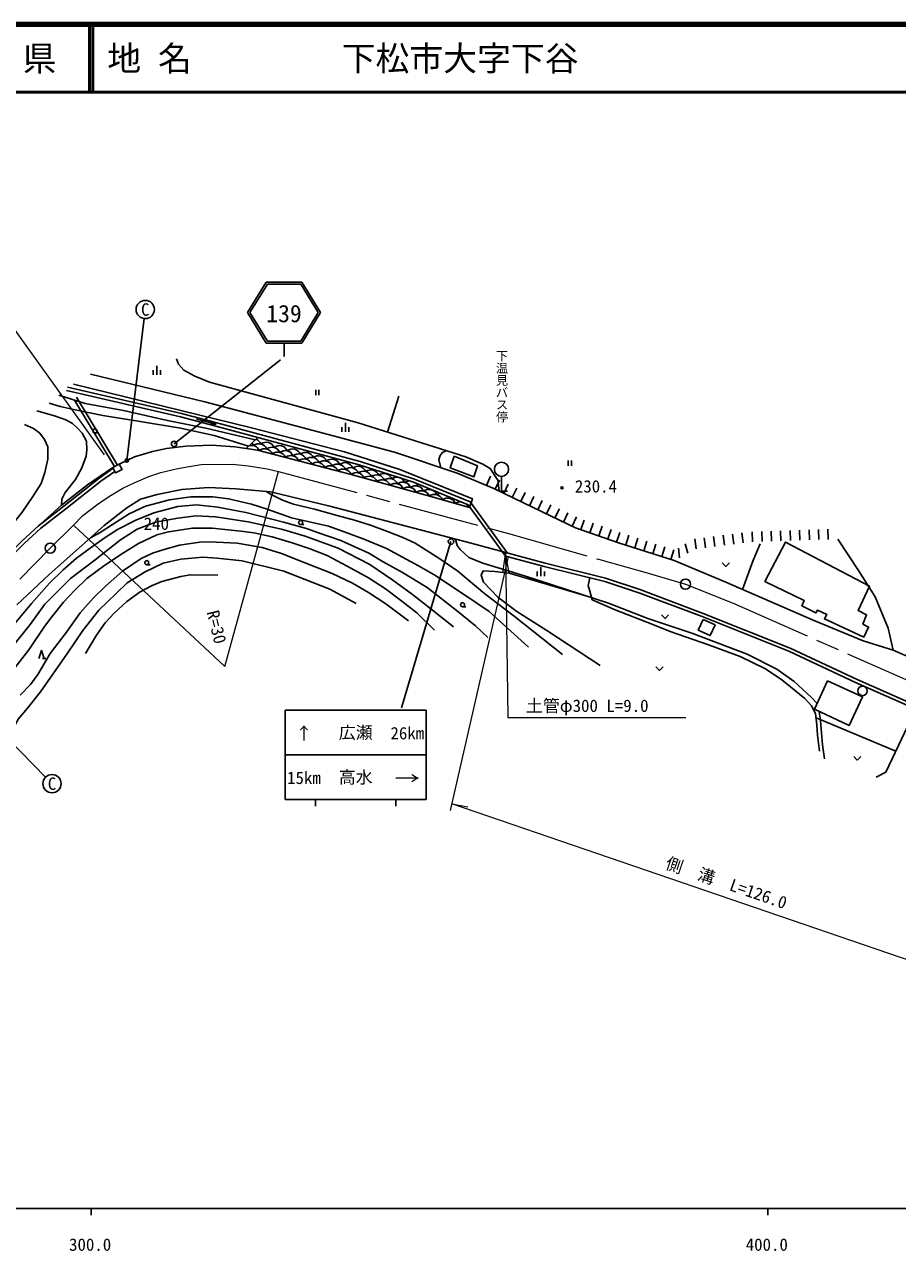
# Model space of a CAD drawing. Units: millimetres, scale not verified. Extents: x 40000 to 680000, y 20000 to 380000.
# Drawn here: x 358158 to 487148, y 198357 to 380000 of the extents above; entities that cross this region are included whole.
import ezdxf
from ezdxf.enums import TextEntityAlignment as Align

# ---------------------------------------------------------------- set-up
doc = ezdxf.new("R2010")
doc.units = ezdxf.units.MM
doc.header["$LTSCALE"] = 1000
doc.linetypes.add('CHAIN', pattern=[18.5, 12, -1.5, 3.5, -1.5])
for name, color, linetype, lineweight in [('M-BGD', 7, 'Continuous', 25), ('M-BGD-EXST', 7, 'Continuous', 25), ('M-BMK', 2, 'CHAIN', 13), ('M-BMK-SRVR', 3, 'Continuous', 25), ('M-STR-HTXT', 7, 'Continuous', 13), ('M-STR-STRC', 7, 'Continuous', 25), ('M-TTL', 2, 'Continuous', 140), ('M-TTL-BAND', 7, 'Continuous', 25), ('M-TTL-LINE', 7, 'Continuous', 50)]:
    doc.layers.add(name, color=color, linetype=linetype, lineweight=lineweight)
doc.layers.add('M-BMK-HTXT', color=7, linetype='Continuous')
doc.layers.add('M-TTL-TXT', color=7, linetype='Continuous')
doc.styles.add('@ＭＳ ゴシック', font='')
doc.styles.add('ＭＳ ゴシック', font='')
doc.styles.get('@ＭＳ ゴシック').set_extended_font_data('@MS Gothic')
doc.styles.get('ＭＳ ゴシック').set_extended_font_data('MS Gothic')

# ---------------------------------------------------------------- blocks, each defined once
blk = doc.blocks.new('open_arrow')
at = {"color": 0, "linetype": 'Continuous', "lineweight": -2}
blk.add_lwpolyline([(7.5, 1.25), (0, 0), (7.5, -1.25)], dxfattribs=at)

msp = doc.modelspace()

# ---------------------------------------------------------------- linework, layer by layer
at = {"layer": 'M-BGD'}
for p, q in [((377181, 328233), (377181, 328929)), ((377714, 328233), (377714, 329561)), ((378248, 328233), (378248, 328929)), ((401178, 326024), (401178, 325242)), ((401645, 326024), (401645, 325242)), ((371427, 314667), (365545, 324472)), ((371874, 314895), (365850, 324936)), ((413475, 325058), (411800, 319776)), ((383574, 321678), (386474, 320911)), ((386474, 320911), (385474, 320908)), ((386474, 320911), (385606, 321408)), ((405033, 319799), (405033, 320496)), ((405566, 319799), (405566, 321127)), ((406100, 319799), (406100, 320496)), ((368572, 319634), (369072, 319634)), ((390880, 317349), (392613, 318972)), ((438493, 315557), (438493, 314774)), ((438959, 315557), (438959, 314774)), ((426421, 311866), (427000, 313250)), ((427708, 311316), (428359, 312668)), ((428638, 313214), (428638, 311040)), ((428638, 311040), (429527, 311040)), ((428969, 310709), (429620, 312060)), ((430231, 310101), (430882, 311453)), ((431492, 309494), (432143, 310845)), ((432753, 308886), (433404, 310238)), ((434015, 308279), (434666, 309630)), ((435277, 307673), (435922, 309028)), ((436541, 307071), (437186, 308425)), ((437805, 306469), (438450, 307823)), ((439069, 305867), (439714, 307221)), ((398948, 306104), (399448, 306104)), ((440367, 305349), (440859, 306766)), ((441690, 304889), (442182, 306307)), ((443012, 304430), (443504, 305847)), ((444335, 303971), (444827, 305388)), ((469936, 303680), (469887, 305179)), ((471335, 303725), (471286, 305225)), ((472734, 303771), (472685, 305270)), ((474134, 303816), (474085, 305316)), ((475533, 303862), (475484, 305361)), ((476932, 303908), (476883, 305407)), ((445657, 303512), (446149, 304929)), ((446988, 303077), (447448, 304505)), ((448321, 302648), (448780, 304076)), ((449653, 302219), (450113, 303647)), ((457406, 302484), (457212, 303972)), ((458795, 302665), (458601, 304153)), ((460183, 302846), (459989, 304334)), ((461571, 303027), (461377, 304515)), ((462959, 303208), (462765, 304696)), ((464348, 303389), (464154, 304877)), ((465738, 303543), (465689, 305042)), ((467137, 303589), (467088, 305088)), ((468537, 303634), (468488, 305133)), ((429091, 301478), (429221, 301961)), ((450986, 301790), (451446, 303218)), ((452319, 301361), (452778, 302789)), ((453651, 300933), (454111, 302360)), ((454924, 301195), (454805, 302619)), ((456163, 301847), (455774, 303265)), ((376218, 300161), (376718, 300161)), ((434453, 298468), (434453, 299796)), ((433919, 298468), (433919, 299165)), ((434986, 298468), (434986, 299165)), ((422883, 293940), (423383, 293940)), ((486513, 287504), (502190, 280800)), ((360812, 286299), (361314, 286299)), ((490080, 279272), (485444, 269472)), ((475120, 277513), (486915, 272581)), ((485444, 269472), (484029, 268776))]:
    msp.add_line(p, q, dxfattribs=at)
for points in [[(380591, 330602), (380880, 329789), (381712, 328903), (383303, 328018), (385472, 327132), (407475, 321148), (423348, 316115), (425885, 315010), (426947, 314366), (428083, 312662), (428304, 311029)], [(367917, 328304), (384795, 324242), (400797, 320021), (412833, 316809), (422084, 313680), (427526, 311404), (434742, 307928), (439590, 305618), (445937, 303415), (454132, 300778), (461795, 297576), (474676, 291942), (482094, 288921), (486513, 287504)], [(363241, 325203), (367116, 323991), (372754, 322979), (379259, 321454), (384965, 320340), (392212, 318596)], [(364373, 325923), (381208, 322021), (387170, 320445), (407601, 314917), (415609, 312359), (423701, 309022), (429120, 301585)], [(364486, 326410), (381328, 322506), (387299, 320928), (407743, 315397), (415781, 312829), (424022, 309431), (429524, 301879)], [(365396, 326841), (391707, 320374), (405434, 316869), (413600, 314252), (419951, 311674), (424339, 309904), (423900, 308619)], [(391258, 317702), (386183, 319251), (381201, 320341), (375247, 321304), (369735, 322203), (365650, 323044), (363438, 323544), (361813, 324043)], [(363591, 308943), (363672, 309843), (364138, 310836), (365659, 312761), (366617, 314471), (367254, 316211), (367352, 317119), (367291, 318443), (366690, 319626), (366014, 320300), (365230, 321024), (364239, 321568), (362580, 322183), (359987, 322926)], [(358143, 320879), (359455, 320297), (360390, 319581), (361108, 318669), (361610, 317570), (361601, 315771), (361157, 313801), (360595, 312141), (359384, 310265), (357790, 307946), (355212, 304693), (352282, 301423), (350469, 299892), (349023, 298867), (347207, 297943), (345426, 297363), (344194, 297203), (342319, 297392), (340897, 298063)], [(372153, 315037), (374403, 316094), (377085, 316917), (379135, 317332), (381969, 317682), (385810, 317835), (389215, 317591), (390880, 317349)], [(390880, 317349), (392568, 317103), (406400, 313517), (418201, 310238), (423900, 308619)], [(419685, 314491), (419396, 315716), (419567, 316320), (419861, 316707), (420470, 317027)], [(345301, 291173), (351535, 297493), (357755, 303644), (360218, 305924), (363963, 308837), (369148, 312913), (371267, 314412)], [(360443, 306099), (363591, 308943), (367466, 311991), (371197, 314550)], [(345657, 290821), (351888, 297140), (358101, 303282), (360542, 305542), (364271, 308443), (369447, 312512), (371497, 313962)], [(357015, 294215), (361786, 298700), (366620, 303012), (369935, 305954), (373259, 308562), (375287, 309868), (377733, 310516), (381398, 311291), (385345, 311585), (389443, 311387), (394479, 310927), (403267, 308794), (423971, 303375), (435079, 300382), (444028, 298168), (449239, 296442), (458457, 292964), (471291, 287838), (481177, 283205), (501936, 274035)], [(437675, 286908), (430507, 292557), (426198, 295853), (422188, 299227), (419530, 301041), (415889, 303334), (414037, 304188), (411815, 305078), (409265, 306009), (406910, 306761), (404371, 307447), (400981, 308348), (397878, 309119), (396271, 309685), (394404, 310621), (393933, 310977)], [(426641, 289414), (424787, 291147), (421954, 293438), (417672, 296777), (414022, 299009), (411126, 300587), (409016, 301890), (404876, 303742), (401616, 304877), (399801, 305507), (396405, 306454), (390833, 307895), (386700, 308645), (383568, 308998), (380783, 308773), (377263, 307827), (374589, 306753), (371911, 305359), (369937, 304090), (367839, 302603), (365854, 301119), (363823, 299334), (361821, 297435), (359176, 294441), (356701, 291447)], [(432617, 287990), (426828, 293263), (423166, 295724), (418779, 298593), (416349, 299972), (411621, 302537), (408441, 303907), (405531, 304977), (403049, 305845), (400020, 306545), (397599, 307106), (393992, 308349), (391687, 309093), (388316, 309919), (385991, 310183), (382745, 310205), (379561, 309731), (376030, 308805), (373595, 307660), (371133, 306115), (369326, 304903), (367875, 304126)], [(355586, 287080), (358975, 291332), (361173, 294330), (364940, 298108), (368573, 300903), (372340, 303832), (374792, 305396), (377509, 306462), (380820, 307046), (383490, 307377), (386356, 307225), (391194, 306502), (396145, 305436), (399607, 304358), (404509, 302607), (409194, 300192), (412578, 297884), (415499, 295758), (418211, 293651), (421528, 290954)], [(418717, 290500), (416123, 293037), (413917, 294766), (411508, 296576), (408969, 298216), (405851, 299936), (402855, 301512), (400195, 302565), (397719, 303386), (394755, 304273), (392017, 304861), (390137, 305128), (385865, 305548), (382974, 305575), (379434, 305025), (377694, 304570), (374982, 303298), (372763, 301935), (370023, 300068), (367379, 298105), (365572, 296376), (363930, 294621), (362177, 292459), (361121, 291008), (358765, 287588), (356041, 284054)], [(357520, 280859), (359054, 282468), (360118, 283909), (361956, 287057), (364340, 290187), (366387, 293065), (368349, 295243), (370136, 296966), (372651, 299228), (375395, 301075), (377038, 301871), (378937, 302451), (381041, 303038), (384072, 303500), (385497, 303534), (389584, 303325), (393281, 302721), (396118, 301840), (399722, 300408), (403608, 298844), (406635, 297425), (408998, 296058), (411534, 294386), (414886, 291871)], [(421859, 303928), (422101, 303019), (422532, 302409), (423825, 301212), (425860, 300399), (432030, 298528), (444436, 294492), (450284, 292214), (456772, 290024), (464966, 286928), (469311, 284733), (471889, 282886), (474424, 280567), (475270, 279664)], [(478331, 303953), (481420, 299287), (483872, 295398), (485787, 290793), (486513, 287504)], [(466849, 303246), (465788, 300701), (464255, 296499)], [(407138, 294431), (403278, 296529), (396468, 299218), (390294, 300752), (386601, 301150), (384492, 301253), (381271, 301002), (378656, 300366), (375972, 299113), (373332, 297492), (371706, 295910), (369155, 293449), (366779, 290422), (364503, 287100), (360526, 281378), (358568, 278951), (357247, 277354), (356192, 275459)], [(429091, 301478), (434954, 299898), (443889, 297687), (449072, 295971), (458276, 292498), (471092, 287379), (480970, 282750), (501736, 273576), (505710, 271847)], [(461264, 300427), (461794, 299897), (462325, 300427)], [(367170, 287017), (368769, 289763), (370067, 291547), (371383, 292993), (373253, 294740), (375241, 296129), (376892, 297024), (378433, 297692), (381231, 298397), (382605, 298678), (386697, 298616)], [(441953, 295300), (434466, 297549), (429774, 298917), (427669, 299155), (425927, 299243), (425638, 298629), (425989, 297602), (428094, 295356), (430913, 293239), (435314, 290442), (443238, 285277)], [(441689, 298232), (441449, 297084), (441712, 296245), (442042, 294953)], [(475609, 272603), (475335, 274940), (475230, 276455), (475049, 278191), (474438, 279319), (473443, 280407), (471370, 282112), (470053, 283141), (467641, 284757), (463908, 286573), (459223, 288335), (453587, 290305), (451006, 291334), (445414, 293504), (442042, 294953)], [(452280, 292727), (452810, 292197), (453340, 292727)], [(360288, 286299), (360676, 287487), (361064, 286299)], [(451469, 285072), (451999, 284542), (452530, 285072)], [(476355, 271466), (476072, 273524), (475803, 277058), (475594, 278472)], [(480692, 271801), (481222, 271271), (481753, 271801)]]:
    msp.add_lwpolyline(points, dxfattribs=at)
for points in [[(421627, 316212), (421054, 314462), (424554, 313131), (425081, 314788)], [(371197, 314550), (372153, 315037), (372568, 314224), (371612, 313736)], [(482205, 289448), (476355, 292160), (476700, 292805), (475325, 293447), (475106, 293024), (473032, 294105), (473386, 294848), (467578, 297694), (470611, 303496), (483011, 297005), (481337, 293415), (482589, 292767), (482055, 291380), (482892, 290931)], [(458455, 292075), (460194, 291262), (459456, 289683), (457717, 290496)], [(476838, 283017), (481976, 280615), (480009, 276408), (474871, 278810)]]:
    msp.add_lwpolyline(points, close=True, dxfattribs=at)
for centre, radius in [((368572, 319934), 300), ((428638, 314264), 1050), ((437581, 311533), 150), ((398948, 306404), 300), ((376218, 300461), 300), ((422883, 294240), 300), ((481993, 281500), 700)]:
    msp.add_circle(centre, radius, dxfattribs=at)
for centre, start, end in [((390854, 317289), 22.33484, 44.30522), ((392790, 316788), 22.33484, 128.59504), ((391948, 317523), 22.33484, 71.98064), ((393884, 317021), 22.33484, 128.59504), ((391697, 316555), 22.33484, 108.68972), ((393633, 316053), 22.33484, 128.59504), ((394726, 316286), 22.33484, 128.59504), ((395569, 315551), 22.33484, 128.59504), ((395820, 316519), 22.33484, 128.59504), ((396662, 315784), 22.33484, 128.59504), ((397505, 315049), 22.33484, 128.59504), ((397756, 316017), 22.33484, 128.59504), ((398598, 315282), 22.33484, 128.59504), ((399692, 315515), 22.33484, 128.59504), ((401628, 315013), 22.33484, 128.59504), ((399441, 314547), 22.33484, 128.59504), ((400534, 314780), 22.33484, 128.59504), ((401377, 314045), 22.33484, 128.59504), ((402470, 314278), 22.33484, 128.59504), ((403313, 313543), 22.33484, 128.59504), ((403564, 314511), 22.33484, 128.59504), ((404406, 313776), 22.33484, 128.59504), ((405249, 313041), 22.33484, 128.59504), ((405483, 313995), 21.3423, 127.6025), ((406325, 313260), 21.3423, 127.6025), ((407410, 313460), 21.3423, 127.6025), ((407168, 312526), 21.3423, 127.6025), ((408252, 312725), 21.3423, 127.6025), ((409095, 311990), 21.3423, 127.6025), ((409337, 312925), 21.3423, 127.6025), ((410179, 312190), 21.3423, 127.6025), ((411022, 311455), 21.3423, 127.6025), ((411264, 312389), 21.3423, 127.6025), ((412106, 311654), 21.3423, 127.6025), ((413191, 311854), 21.3423, 127.6025), ((415118, 311318), 96.45196, 127.6025), ((412949, 310919), 21.3423, 127.6025), ((414033, 311119), 21.3423, 127.6025), ((414876, 310384), 21.3423, 127.6025), ((415960, 310583), 21.3423, 127.6025), ((415118, 311318), 21.3423, 44.40002), ((416803, 309848), 21.3423, 127.6025), ((417887, 310048), 21.3423, 127.6025), ((419806, 309498), 100.89041, 127.26712), ((418730, 309313), 21.3423, 127.6025), ((420648, 308763), 21.00692, 127.26712), ((419806, 309498), 21.00692, 34.29736), ((422572, 308217), 87.50957, 127.26712), ((422572, 308217), 21.00692, 47.6782)]:
    msp.add_arc(centre, 1250, start, end, dxfattribs=at)
at = {"layer": 'M-BGD-EXST'}
for p, q in [((373278, 315566), (375825, 336542)), ((346884, 283462), (361271, 268753))]:
    msp.add_line(p, q, dxfattribs=at)
for centre, radius in [((375988, 337883), 1350), ((373278, 315566), 250), ((362215, 267788), 1350)]:
    msp.add_circle(centre, radius, dxfattribs=at)
at = {"layer": 'M-BMK'}
msp.add_lwpolyline([(344493, 284799), (361958, 302617), (365406, 306021), (366788, 307413), (369034, 309173), (370721, 310302), (372673, 311490), (374360, 312282), (376518, 313195), (378290, 313771), (380536, 314347), (382500, 314701), (384257, 314968), (388851, 315012), (391247, 314772), (394012, 314323), (395659, 313944), (429689, 304751), (442968, 300968), (450177, 298953), (455843, 297287), (462854, 294474), (525783, 266714)], dxfattribs=at)
msp.add_arc((497531, 202669), 70000, 46.58904, 46.58904, dxfattribs=at)
at = {"layer": 'M-BMK-SRVR'}
for centre in [(361958, 302617), (361958, 302617), (455843, 297287), (455843, 297287)]:
    msp.add_circle(centre, 750, dxfattribs=at)
at = {"layer": 'M-STR-HTXT'}
for p, q in [((354980, 337223), (369922, 316424)), ((429606, 301339), (421048, 263818)), ((511192, 234031), (421276, 264818)), ((421276, 264818), (423687, 264354))]:
    msp.add_line(p, q, dxfattribs=at)
for points in [[(365406, 306021), (387756, 285096), (395659, 313944)], [(429221, 301961), (429593, 277587), (455867, 277587)]]:
    msp.add_lwpolyline(points, dxfattribs=at)
at = {"layer": 'M-STR-STRC'}
for p, q in [((393868, 341918), (391104, 337418)), ((394035, 341618), (391456, 337418)), ((393868, 341918), (399140, 341918)), ((394035, 341618), (398972, 341618)), ((401552, 337418), (398972, 341618)), ((401904, 337418), (399140, 341918)), ((391104, 337418), (393868, 332918)), ((391456, 337418), (394035, 333218)), ((398972, 333218), (401552, 337418)), ((399140, 332918), (401904, 337418)), ((393868, 332918), (399140, 332918)), ((394035, 333218), (398972, 333218)), ((396504, 332918), (396504, 330918)), ((380262, 318019), (395991, 330442)), ((421173, 303569), (413845, 279026)), ((396671, 278651), (396671, 265456)), ((396671, 278651), (417505, 278651)), ((417505, 278651), (417505, 265456)), ((417505, 272053), (396671, 272053)), ((417505, 265456), (396671, 265456)), ((401171, 265456), (401171, 264456)), ((413005, 265456), (413005, 264456))]:
    msp.add_line(p, q, dxfattribs=at)
for centre in [(380262, 318019), (421173, 303569)]:
    msp.add_circle(centre, 400, dxfattribs=at)
at = {"layer": 'M-TTL'}
msp.add_line((680000, 380000), (40000, 380000), dxfattribs=at)
at = {"layer": 'M-TTL-BAND'}
for p, q in [((40000, 205000), (579000, 205000)), ((368000, 205000), (368000, 204000)), ((468000, 205000), (468000, 204000))]:
    msp.add_line(p, q, dxfattribs=at)
at = {"layer": 'M-TTL-LINE'}
for p, q in [((367750, 380000), (367750, 370000)), ((368250, 380000), (368250, 370000)), ((40000, 370000), (680000, 370000))]:
    msp.add_line(p, q, dxfattribs=at)

# ---------------------------------------------------------------- block references
at = {"layer": 'M-STR-HTXT', "xscale": 400, "yscale": 400, "rotation": 270.9}
msp.add_blockref('open_arrow', (429221, 301961), dxfattribs=at)

# ---------------------------------------------------------------- texts
at = {"layer": 'M-BGD', "style": 'ＭＳ ゴシック'}
for s, p in [('230.4', (442596, 310281)), ('240', (377628, 304761))]:
    msp.add_text(s, height=1833, dxfattribs=at).set_placement(p, align=Align.BOTTOM_CENTER)
at = {"layer": 'M-BGD-EXST', "style": 'ＭＳ ゴシック'}
for p in [(375988, 337883), (362215, 267788)]:
    msp.add_text('C', height=1833, dxfattribs=at).set_placement(p, align=Align.MIDDLE_CENTER)
at = {"layer": 'M-BMK-HTXT', "style": '@ＭＳ ゴシック'}
msp.add_text('下温見バス停', height=1320, rotation=270, dxfattribs=at).set_placement((428691, 331933), align=Align.MIDDLE_LEFT)
at = {"layer": 'M-STR-HTXT', "style": 'ＭＳ ゴシック'}
for s, rotation, p in [('R=30', 283.704, (385120, 290608)), ('側\u3000溝\u3000L=126.0', 341.099, (461401, 251747))]:
    msp.add_text(s, height=1833, rotation=rotation, dxfattribs=at).set_placement(p, align=Align.BOTTOM_CENTER)
msp.add_text('土管φ300 L=9.0', height=1833, dxfattribs=at).set_placement((450370, 277848), align=Align.BOTTOM_RIGHT)
at = {"layer": 'M-STR-STRC', "style": 'ＭＳ ゴシック'}
for s, height, p in [('139', 2566, (393879, 335231)), ('↑', 1833, (398199, 273790)), ('26km', 1833, (412227, 273790)), ('15km', 1833, (396949, 267192))]:
    msp.add_text(s, height=height, dxfattribs=at).set_placement(p, align=Align.BOTTOM_LEFT)
for s, p in [('広瀬', (407088, 275352)), ('高水', (407088, 268755))]:
    msp.add_text(s, height=1833, dxfattribs=at).set_placement(p, align=Align.MIDDLE_CENTER)
at = {"layer": 'M-STR-STRC', "style": 'ＭＳ ゴシック', "width": 1.5}
msp.add_text('→', height=1833, dxfattribs=at).set_placement((412859, 267125), align=Align.BOTTOM_LEFT)
at = {"layer": 'M-TTL-BAND', "style": 'ＭＳ ゴシック'}
for s, p in [('300.0', (367844, 198195)), ('400.0', (467844, 198195))]:
    msp.add_text(s, height=1833, dxfattribs=at).set_placement(p, align=Align.BOTTOM_CENTER)
at = {"layer": 'M-TTL-TXT', "style": 'ＭＳ ゴシック'}
msp.add_text('山\u3000口\u3000県', height=3666, dxfattribs=at).set_placement((350375, 375000), align=Align.MIDDLE_CENTER)
for s, p in [('地 名', (370380, 375000)), ('下松市大字下谷', (405024, 375000))]:
    msp.add_text(s, height=3666, dxfattribs=at).set_placement(p, align=Align.MIDDLE_LEFT)

doc.saveas('drawing.dxf')
